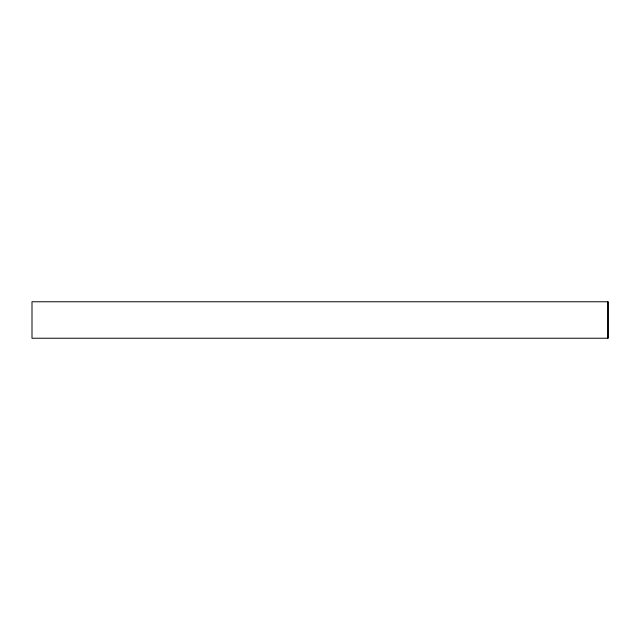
<?xml version="1.0" encoding="UTF-8"?>
<svg xmlns="http://www.w3.org/2000/svg" width="640" height="640" viewBox="0 0 640 640"><rect width="100%" height="100%" fill="white"/><g stroke="black" fill="none" stroke-linecap="round" stroke-linejoin="round"><path stroke-width="0.96" d="M608 338.24L608 301.76L32 301.76L32 338.24L608 338.24L608 301.76"/></g></svg>
